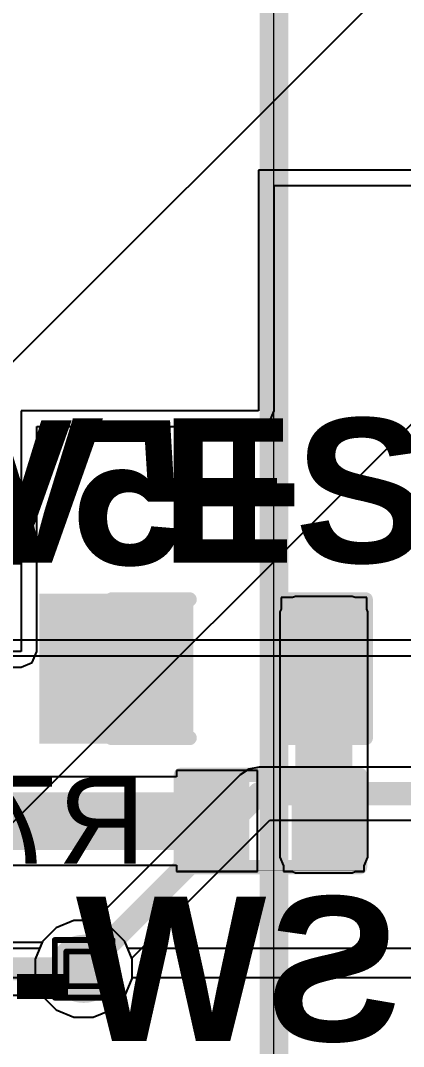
# Model space of a CAD drawing. Header units: inches. Extents: x -11 to 5433, y -4 to 5447.
# Drawn here: x -4.73 to -1.36, y 3.76 to 12.8 of the extents above; entities that cross this region are included whole.
import ezdxf

# ---------------------------------------------------------------- set-up
doc = ezdxf.new("R2010")
doc.units = ezdxf.units.IN
for name, color, linetype in [('Bottom Layer', 5, 'Continuous'), ('Bottom Overlay', 54, 'Continuous'), ('Bottom Paste', 16, 'Continuous'), ('Bottom Solder', 6, 'Continuous'), ('Drill Drawing', 1, 'Continuous'), ('Ground', 16, 'Continuous'), ('Mechanical 4', 56, 'Continuous'), ('Power', 76, 'Continuous'), ('Top Layer', 1, 'Continuous'), ('Top Overlay', 2, 'Continuous'), ('Top Solder', 216, 'Continuous'), ('Via Holes', 16, 'Continuous')]:
    doc.layers.add(name, color=color, linetype=linetype)
doc.styles.add('Arial', font='', dxfattribs={"height": 0.2})
doc.styles.add('Arial_Bold', font='', dxfattribs={"height": 0.2})
doc.styles.get('Arial').set_extended_font_data('Arial')
doc.styles.get('Arial_Bold').set_extended_font_data('Arial', bold=True)

# ---------------------------------------------------------------- blocks, each defined once
blk = doc.blocks.new('TL3340AF160QG_48')
at = {"layer": 'Top Solder'}
for p in [(-1.71, 0.3751), (0.7722, 1.9528)]:
    blk.add_line(p, (-5443.0227, 5441.6372), dxfattribs=at)
blk = doc.blocks.new('R___0402_B_107')
at = {"layer": 'Bottom Layer'}
for points in [[(-0.2413, 0.3175), (-0.2413, -0.3175), (-0.6985, -0.3175), (-0.6985, 0.3175)], [(0.6985, 0.3175), (0.6985, -0.3175), (0.2413, -0.3175), (0.2413, 0.3175)]]:
    blk.add_hatch(color=5, dxfattribs=at).paths.add_polyline_path(points)
at = {"layer": 'Bottom Paste'}
for points in [[(-0.2413, 0.3175), (-0.2413, -0.3175), (-0.6985, -0.3175), (-0.6985, 0.3175)], [(0.6985, 0.3175), (0.6985, -0.3175), (0.2413, -0.3175), (0.2413, 0.3175)]]:
    blk.add_hatch(color=16, dxfattribs=at).paths.add_polyline_path(points)
at = {"layer": 'Bottom Solder'}
for points in [[(-0.1863, 0.3725), (-0.1863, -0.3725), (-0.7535, -0.3725), (-0.7535, 0.3725)], [(0.7535, 0.3725), (0.7535, -0.3725), (0.1863, -0.3725), (0.1863, 0.3725)]]:
    blk.add_hatch(color=6, dxfattribs=at).paths.add_polyline_path(points)
at = {"layer": 'Bottom Overlay'}
for points in [[(-0.7874, 0.4064, 0.127, 0.127, 0), (-0.7874, -0.4064, 0.127, 0.127, 0)], [(0.7874, 0.4064, 0.127, 0.127, 0), (-0.7874, 0.4064, 0.127, 0.127, 0)], [(0.7874, 0.4064, 0.127, 0.127, 0), (0.7874, -0.4064, 0.127, 0.127, 0)], [(0.8128, 0.4318, 0.00323, 0.00323, 0), (-0.8128, 0.4318, 0.00323, 0.00323, 0)], [(0.7874, -0.4064, 0.127, 0.127, 0), (-0.7874, -0.4064, 0.127, 0.127, 0)]]:
    blk.add_lwpolyline(points, format="xyseb", dxfattribs=at)
for points in [[(-0.8191, 0.4064, 0.0635, 0.0635, 1), (-0.7556, 0.4064, 0.0635, 0.0635, 1)], [(-0.8191, 0.4064, 0.0635, 0.0635, 1), (-0.7556, 0.4064, 0.0635, 0.0635, 1)], [(0.7556, 0.4064, 0.0635, 0.0635, 1), (0.8191, 0.4064, 0.0635, 0.0635, 1)], [(0.7556, 0.4064, 0.0635, 0.0635, 1), (0.8191, 0.4064, 0.0635, 0.0635, 1)], [(-0.8136, 0.4318, 0.00161, 0.00161, 1), (-0.812, 0.4318, 0.00161, 0.00161, 1)], [(0.812, 0.4318, 0.00161, 0.00161, 1), (0.8136, 0.4318, 0.00161, 0.00161, 1)], [(-0.8191, -0.4064, 0.0635, 0.0635, 1), (-0.7556, -0.4064, 0.0635, 0.0635, 1)], [(-0.8191, -0.4064, 0.0635, 0.0635, 1), (-0.7556, -0.4064, 0.0635, 0.0635, 1)], [(0.7556, -0.4064, 0.0635, 0.0635, 1), (0.8191, -0.4064, 0.0635, 0.0635, 1)], [(0.7556, -0.4064, 0.0635, 0.0635, 1), (0.8191, -0.4064, 0.0635, 0.0635, 1)]]:
    blk.add_lwpolyline(points, format="xyseb", close=True, dxfattribs=at)
blk = doc.blocks.new('LED_0603_B_146')
at = {"layer": 'Bottom Layer'}
for points in [[(-1, 0.5), (-0.5, 0.5), (-0.5, -0.5), (-1, -0.5)], [(0.5, 0.5), (1, 0.5), (1, -0.5), (0.5, -0.5)]]:
    blk.add_hatch(color=5, dxfattribs=at).paths.add_polyline_path(points)
at = {"layer": 'Bottom Overlay'}
blk.add_hatch(color=54, dxfattribs=at).paths.add_polyline_path([(1.1177, -0.6606), (1.7527, -0.6606), (1.7527, 0.6602), (1.1177, 0.6602)])
at = {"layer": 'Bottom Paste'}
for points in [[(-1, 0.5), (-0.5, 0.5), (-0.5, -0.5), (-1, -0.5)], [(0.5, 0.5), (1, 0.5), (1, -0.5), (0.5, -0.5)]]:
    blk.add_hatch(color=16, dxfattribs=at).paths.add_polyline_path(points)
at = {"layer": 'Bottom Solder'}
for points in [[(-1.1016, 0.6016), (-0.3984, 0.6016), (-0.3984, -0.6016), (-1.1016, -0.6016)], [(0.3984, 0.6016), (1.1016, 0.6016), (1.1016, -0.6016), (0.3984, -0.6016)]]:
    blk.add_hatch(color=6, dxfattribs=at).paths.add_polyline_path(points)
at = {"layer": 'Bottom Overlay'}
for points in [[(-0.4318, 0.6096, 0.127, 0.127, 0), (-1.1176, 0.6096, 0.127, 0.127, 0)], [(-1.1176, 0.6096, 0.127, 0.127, 0), (-1.1176, -0.6096, 0.127, 0.127, 0)], [(1.1176, 0.6096, 0.127, 0.127, 0), (0.4318, 0.6096, 0.127, 0.127, 0)], [(1.1176, 0.6096, 0.127, 0.127, 0), (1.1176, -0.6096, 0.127, 0.127, 0)], [(-0.4318, -0.6096, 0.127, 0.127, 0), (-1.1176, -0.6096, 0.127, 0.127, 0)], [(1.1176, -0.6096, 0.127, 0.127, 0), (0.4318, -0.6096, 0.127, 0.127, 0)]]:
    blk.add_lwpolyline(points, format="xyseb", dxfattribs=at)
for points in [[(-1.1494, 0.6096, 0.0635, 0.0635, 1), (-1.0858, 0.6096, 0.0635, 0.0635, 1)], [(-1.1494, 0.6096, 0.0635, 0.0635, 1), (-1.0858, 0.6096, 0.0635, 0.0635, 1)], [(-0.4636, 0.6096, 0.0635, 0.0635, 1), (-0.4001, 0.6096, 0.0635, 0.0635, 1)], [(0.4001, 0.6096, 0.0635, 0.0635, 1), (0.4636, 0.6096, 0.0635, 0.0635, 1)], [(1.0859, 0.6096, 0.0635, 0.0635, 1), (1.1494, 0.6096, 0.0635, 0.0635, 1)], [(1.0859, 0.6096, 0.0635, 0.0635, 1), (1.1494, 0.6096, 0.0635, 0.0635, 1)], [(-1.1494, -0.6096, 0.0635, 0.0635, 1), (-1.0858, -0.6096, 0.0635, 0.0635, 1)], [(-1.1494, -0.6096, 0.0635, 0.0635, 1), (-1.0858, -0.6096, 0.0635, 0.0635, 1)], [(-0.4636, -0.6096, 0.0635, 0.0635, 1), (-0.4001, -0.6096, 0.0635, 0.0635, 1)], [(0.4001, -0.6096, 0.0635, 0.0635, 1), (0.4636, -0.6096, 0.0635, 0.0635, 1)], [(1.0859, -0.6096, 0.0635, 0.0635, 1), (1.1494, -0.6096, 0.0635, 0.0635, 1)], [(1.0859, -0.6096, 0.0635, 0.0635, 1), (1.1494, -0.6096, 0.0635, 0.0635, 1)]]:
    blk.add_lwpolyline(points, format="xyseb", close=True, dxfattribs=at)

msp = doc.modelspace()

# ---------------------------------------------------------------- hatches: boundary and pattern name
at = {"layer": 'Bottom Layer'}
msp.add_hatch(color=5, dxfattribs=at).paths.add_polyline_path([(-2.3108, 5.4291), (-1.8108, 5.4291), (-1.8108, 7.5884), (-2.3108, 7.5884)])
h = msp.add_hatch(color=5, dxfattribs=at)
edge = h.paths.add_edge_path()
edge.add_arc((-4.1745, 4.445), 0.3, 0, 360)
at = {"layer": 'Ground'}
h = msp.add_hatch(color=16, dxfattribs=at)
edge = h.paths.add_edge_path()
edge.add_arc((-4.1745, 4.445), 0.3, 0, 360)
at = {"layer": 'Power'}
h = msp.add_hatch(color=76, dxfattribs=at)
edge = h.paths.add_edge_path()
edge.add_arc((-4.1745, 4.445), 0.3, 0, 360)
at = {"layer": 'Top Layer'}
h = msp.add_hatch(color=1, dxfattribs=at)
edge = h.paths.add_edge_path()
edge.add_arc((-4.1745, 4.445), 0.3, 0, 360)
at = {"layer": 'Via Holes'}
h = msp.add_hatch(color=7, dxfattribs=at)
edge = h.paths.add_edge_path()
edge.add_arc((-4.1745, 4.445), 0.15, 0, 360)

# ---------------------------------------------------------------- linework, layer by layer
at = {"layer": 'Bottom Layer'}
for p, q in [((-0.57, 11.4808), (-2.6352, 11.4808)), ((-2.6352, 11.4808), (-2.6352, 9.3599)), ((-2.4977, 9.3599), (-2.4977, 11.3433)), ((-2.4977, 11.3433), (-0.57, 11.3433)), ((-2.6352, 9.3599), (-4.7244, 9.3599)), ((-4.7244, 9.3599), (-4.7244, 7.239)), ((-2.538, 9.2627), (-2.4977, 9.3599)), ((-4.5869, 7.239), (-4.5869, 9.2224)), ((-4.5869, 9.2224), (-2.6352, 9.2224)), ((-2.6352, 9.2224), (-2.538, 9.2627)), ((-2.3361, 7.7154), (-2.4378, 7.7154)), ((-2.4378, 7.7154), (-2.4378, 7.6136)), ((-2.3108, 7.7258), (-2.3361, 7.7154)), ((-1.8108, 7.7258), (-2.3108, 7.7258)), ((-1.7855, 7.7154), (-1.8108, 7.7258)), ((-1.6838, 7.7154), (-1.7855, 7.7154)), ((-1.6838, 7.6136), (-1.6838, 7.7154)), ((-2.4378, 7.6136), (-2.4483, 7.5884)), ((-1.6733, 7.5884), (-1.6838, 7.6136)), ((-2.4483, 7.5884), (-2.4483, 5.4291)), ((-1.6733, 5.4291), (-1.6733, 7.5884)), ((-4.7244, 7.239), (-10.064, 7.239)), ((-4.6272, 7.1418), (-4.5869, 7.239)), ((-4.7244, 7.1015), (-4.6272, 7.1418)), ((-5.1227, 7.1015), (-4.7244, 7.1015)), ((-2.645, 6.1911), (-3.3562, 6.1911)), ((-3.3562, 6.1911), (-3.3562, 6.1351)), ((-2.645, 5.3021), (-2.645, 6.1911)), ((-3.3562, 6.1351), (-4.9892, 6.1351)), ((-2.4483, 5.4291), (-2.4164, 5.3522)), ((-1.7052, 5.3522), (-1.6733, 5.4291)), ((-4.9892, 5.3582), (-3.3562, 5.3582)), ((-3.3562, 5.3582), (-3.3562, 5.3021)), ((-2.4164, 5.3522), (-2.4164, 5.3021)), ((-1.7052, 5.3021), (-1.7052, 5.3522)), ((-3.3562, 5.3021), (-2.645, 5.3021)), ((-2.4164, 5.3021), (-2.3361, 5.3021)), ((-2.3361, 5.3021), (-2.3108, 5.2917)), ((-2.3108, 5.2917), (-1.8108, 5.2917)), ((-1.8108, 5.2917), (-1.7855, 5.3021)), ((-1.7855, 5.3021), (-1.7052, 5.3021)), ((-4.4164, 4.807), (-4.5365, 4.6869)), ((-4.2595, 4.872), (-4.4164, 4.807)), ((-4.0896, 4.872), (-4.2595, 4.872)), ((-3.9326, 4.807), (-4.0896, 4.872)), ((-3.8125, 4.6869), (-3.9326, 4.807)), ((-4.5402, 4.6781), (-6.6294, 4.6781)), ((-4.5365, 4.6869), (-4.5402, 4.6781)), ((-3.7475, 4.5299), (-3.8125, 4.6869)), ((-3.7475, 4.3601), (-3.7475, 4.5299)), ((-3.8125, 4.2031), (-3.7475, 4.3601)), ((-6.6294, 4.2119), (-4.5402, 4.2119)), ((-4.5402, 4.2119), (-4.5365, 4.2031)), ((-4.5365, 4.2031), (-4.4164, 4.083)), ((-3.9326, 4.083), (-3.8125, 4.2031)), ((-4.4164, 4.083), (-4.2595, 4.018)), ((-4.0896, 4.018), (-3.9326, 4.083)), ((-4.2595, 4.018), (-4.0896, 4.018))]:
    msp.add_line(p, q, dxfattribs=at)
for points in [[(-4.9892, 5.7466, 0.508, 0.508, 0), (-3.0969, 5.7466, 0.508, 0.508, 0)], [(-7.5184, 4.445, 0.2032, 0.2032, 0), (-4.1745, 4.445, 0.2032, 0.2032, 0)]]:
    msp.add_lwpolyline(points, format="xyseb", dxfattribs=at)
for points in [[(-3.2239, 5.7466, 0.254, 0.254, 1), (-2.9699, 5.7466, 0.254, 0.254, 1)], [(-4.2253, 4.445, 0.1016, 0.1016, 1), (-4.1237, 4.445, 0.1016, 0.1016, 1)]]:
    msp.add_lwpolyline(points, format="xyseb", close=True, dxfattribs=at)
at = {"layer": 'Drill Drawing'}
for points in [[(-4.4285, 4.699, 0.0508, 0.0508, 0), (-3.9205, 4.699, 0.0508, 0.0508, 0)], [(-4.4285, 4.191, 0.0508, 0.0508, 0), (-4.4285, 4.699, 0.0508, 0.0508, 0)], [(-3.9205, 4.191, 0.0508, 0.0508, 0), (-3.9205, 4.699, 0.0508, 0.0508, 0)], [(-4.3269, 4.5974, 0.0508, 0.0508, 0), (-4.0221, 4.5974, 0.0508, 0.0508, 0)], [(-4.3269, 4.2926, 0.0508, 0.0508, 0), (-4.3269, 4.5974, 0.0508, 0.0508, 0)], [(-4.0221, 4.2926, 0.0508, 0.0508, 0), (-4.0221, 4.5974, 0.0508, 0.0508, 0)], [(-4.3269, 4.2926, 0.0508, 0.0508, 0), (-4.0221, 4.2926, 0.0508, 0.0508, 0)], [(-4.4285, 4.191, 0.0508, 0.0508, 0), (-3.9205, 4.191, 0.0508, 0.0508, 0)]]:
    msp.add_lwpolyline(points, format="xyseb", dxfattribs=at)
for points in [[(-4.4412, 4.699, 0.0254, 0.0254, 1), (-4.4158, 4.699, 0.0254, 0.0254, 1)], [(-4.4412, 4.699, 0.0254, 0.0254, 1), (-4.4158, 4.699, 0.0254, 0.0254, 1)], [(-3.9332, 4.699, 0.0254, 0.0254, 1), (-3.9078, 4.699, 0.0254, 0.0254, 1)], [(-3.9332, 4.699, 0.0254, 0.0254, 1), (-3.9078, 4.699, 0.0254, 0.0254, 1)], [(-4.3396, 4.5974, 0.0254, 0.0254, 1), (-4.3142, 4.5974, 0.0254, 0.0254, 1)], [(-4.3396, 4.5974, 0.0254, 0.0254, 1), (-4.3142, 4.5974, 0.0254, 0.0254, 1)], [(-4.0348, 4.5974, 0.0254, 0.0254, 1), (-4.0094, 4.5974, 0.0254, 0.0254, 1)], [(-4.0348, 4.5974, 0.0254, 0.0254, 1), (-4.0094, 4.5974, 0.0254, 0.0254, 1)], [(-4.3396, 4.2926, 0.0254, 0.0254, 1), (-4.3142, 4.2926, 0.0254, 0.0254, 1)], [(-4.3396, 4.2926, 0.0254, 0.0254, 1), (-4.3142, 4.2926, 0.0254, 0.0254, 1)], [(-4.0348, 4.2926, 0.0254, 0.0254, 1), (-4.0094, 4.2926, 0.0254, 0.0254, 1)], [(-4.0348, 4.2926, 0.0254, 0.0254, 1), (-4.0094, 4.2926, 0.0254, 0.0254, 1)], [(-4.4412, 4.191, 0.0254, 0.0254, 1), (-4.4158, 4.191, 0.0254, 0.0254, 1)], [(-4.4412, 4.191, 0.0254, 0.0254, 1), (-4.4158, 4.191, 0.0254, 0.0254, 1)], [(-3.9332, 4.191, 0.0254, 0.0254, 1), (-3.9078, 4.191, 0.0254, 0.0254, 1)], [(-3.9332, 4.191, 0.0254, 0.0254, 1), (-3.9078, 4.191, 0.0254, 0.0254, 1)]]:
    msp.add_lwpolyline(points, format="xyseb", close=True, dxfattribs=at)
at = {"layer": 'Ground'}
for p, q in [((-4.4164, 4.807), (-4.5365, 4.6869)), ((-4.2595, 4.872), (-4.4164, 4.807)), ((-4.0896, 4.872), (-4.2595, 4.872)), ((-3.9326, 4.807), (-4.0896, 4.872)), ((-3.8125, 4.6869), (-3.9326, 4.807)), ((-4.5365, 4.6869), (-4.6015, 4.5299)), ((-3.7475, 4.5299), (-3.8125, 4.6869)), ((-4.6015, 4.5299), (-4.6015, 4.3601)), ((-3.7475, 4.3601), (-3.7475, 4.5299)), ((-4.6015, 4.3601), (-4.5365, 4.2031)), ((-3.8125, 4.2031), (-3.7475, 4.3601)), ((-4.5365, 4.2031), (-4.4164, 4.083)), ((-3.9326, 4.083), (-3.8125, 4.2031)), ((-4.4164, 4.083), (-4.2595, 4.018)), ((-4.0896, 4.018), (-3.9326, 4.083)), ((-4.2595, 4.018), (-4.0896, 4.018))]:
    msp.add_line(p, q, dxfattribs=at)
at = {"layer": 'Mechanical 4'}
for points in [[(-2.5, -2.5, 0.254, 0.254, 0), (-2.5, 33.5, 0.254, 0.254, 0)], [(-2.5028, -2.505, 0.0127, 0.0127, 0), (-2.5028, 33.495, 0.0127, 0.0127, 0)]]:
    msp.add_lwpolyline(points, format="xyseb", dxfattribs=at)
at = {"layer": 'Power'}
for p, q in [((-4.4164, 4.807), (-4.5365, 4.6869)), ((-4.2595, 4.872), (-4.4164, 4.807)), ((-4.0896, 4.872), (-4.2595, 4.872)), ((-3.9326, 4.807), (-4.0896, 4.872)), ((-3.8125, 4.6869), (-3.9326, 4.807)), ((-4.563, 4.6228), (-8.8726, 4.6228)), ((-4.5365, 4.6869), (-4.563, 4.6228)), ((-3.786, 4.6228), (-3.8125, 4.6869)), ((0.7133, 4.6228), (-3.786, 4.6228)), ((-8.8726, 4.3688), (-4.6015, 4.3688)), ((-4.6015, 4.3688), (-4.6015, 4.3601)), ((-4.6015, 4.3601), (-4.5365, 4.2031)), ((-3.8125, 4.2031), (-3.7475, 4.3601)), ((-3.7475, 4.3601), (-3.7475, 4.3688)), ((-3.7475, 4.3688), (0.9724, 4.3688)), ((-4.5365, 4.2031), (-4.4164, 4.083)), ((-3.9326, 4.083), (-3.8125, 4.2031)), ((-4.4164, 4.083), (-4.2595, 4.018)), ((-4.0896, 4.018), (-3.9326, 4.083)), ((-4.2595, 4.018), (-4.0896, 4.018))]:
    msp.add_line(p, q, dxfattribs=at)
at = {"layer": 'Top Layer'}
for p, q in [((-1.1892, 7.3406), (-10.064, 7.3406)), ((-8.3376, 7.2031), (-1.1892, 7.2031)), ((-2.7965, 6.1527), (-4.0808, 4.8684)), ((-2.7208, 6.2032), (-2.7965, 6.1527)), ((-2.6317, 6.2209), (-2.7208, 6.2032)), ((2.4467, 6.2209), (-2.6317, 6.2209)), ((-3.7512, 4.5387), (-2.5351, 5.7548)), ((-2.5351, 5.7548), (3.4773, 5.7548)), ((-4.4164, 4.807), (-4.5365, 4.6869)), ((-4.2595, 4.872), (-4.4164, 4.807)), ((-4.0896, 4.872), (-4.2595, 4.872)), ((-4.0808, 4.8684), (-4.0896, 4.872)), ((-4.5402, 4.6781), (-6.783, 4.6781)), ((-4.5365, 4.6869), (-4.5402, 4.6781)), ((-3.7475, 4.5299), (-3.7512, 4.5387)), ((-3.7475, 4.3601), (-3.7475, 4.5299)), ((-3.8125, 4.2031), (-3.7475, 4.3601)), ((-6.783, 4.2119), (-4.5402, 4.2119)), ((-4.5402, 4.2119), (-4.5365, 4.2031)), ((-4.5365, 4.2031), (-4.4164, 4.083)), ((-3.9326, 4.083), (-3.8125, 4.2031)), ((-4.4164, 4.083), (-4.2595, 4.018)), ((-4.0896, 4.018), (-3.9326, 4.083)), ((-4.2595, 4.018), (-4.0896, 4.018))]:
    msp.add_line(p, q, dxfattribs=at)
for points in [[(-4.1745, 4.445, 0.2032, 0.2032, 0), (-2.6317, 5.9879, 0.2032, 0.2032, 0)], [(-2.6317, 5.9879, 0.2032, 0.2032, 0), (9.5008, 5.9879, 0.2032, 0.2032, 0)], [(-7.7846, 4.445, 0.2032, 0.2032, 0), (-4.1745, 4.445, 0.2032, 0.2032, 0)]]:
    msp.add_lwpolyline(points, format="xyseb", dxfattribs=at)
for points in [[(-2.6825, 5.9879, 0.1016, 0.1016, 1), (-2.5809, 5.9879, 0.1016, 0.1016, 1)], [(-2.6825, 5.9879, 0.1016, 0.1016, 1), (-2.5809, 5.9879, 0.1016, 0.1016, 1)], [(-4.2253, 4.445, 0.1016, 0.1016, 1), (-4.1237, 4.445, 0.1016, 0.1016, 1)], [(-4.2253, 4.445, 0.1016, 0.1016, 1), (-4.1237, 4.445, 0.1016, 0.1016, 1)]]:
    msp.add_lwpolyline(points, format="xyseb", close=True, dxfattribs=at)

# ---------------------------------------------------------------- block references
for name, p, rotation in [('TL3340AF160QG_48', (-8.785, 4.4704), 270), ('LED_0603_B_146', (-2.8108, 7.0884), 180), ('R___0402_B_107', (-2.5307, 5.7466), 180)]:
    msp.add_blockref(name, p, dxfattribs=dict(rotation=rotation))

# ---------------------------------------------------------------- texts
at = {"layer": 'Bottom Overlay', "style": 'Arial_Bold', "text_generation_flag": 2}
for s, p in [('+5V ESC', (-2.2456, 8.0052)), ('SW-PWR', (-1.3849, 3.8096))]:
    msp.add_text(s, height=1.27, rotation=360, dxfattribs=at).set_placement(p)
at = {"layer": 'Bottom Overlay', "style": 'Arial', "text_generation_flag": 2}
msp.add_text('R7', height=0.762, dxfattribs=at).set_placement((-3.6301, 5.3707))
at = {"layer": 'Top Overlay', "style": 'Arial_Bold'}
msp.add_text('+5V ESC', height=1.27, rotation=360, dxfattribs=at).set_placement((-7.1991, 8.0228))

doc.saveas('drawing.dxf')
